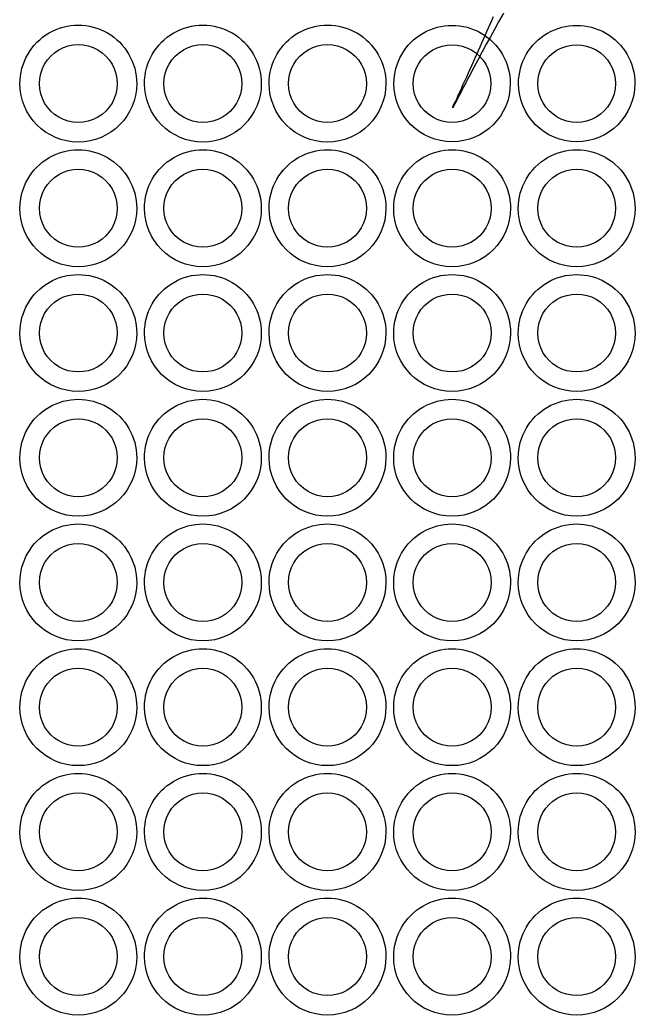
# Model space of a CAD drawing. Extents: x 9 to 391, y 39 to 560.
# Drawn here: x 201.9 to 280.9, y 256.5 to 384.2 of the extents above; entities that cross this region are included whole.
import ezdxf

# ---------------------------------------------------------------- set-up
doc = ezdxf.new("R2010")
doc.units = 0
doc.layers.add('Capa_1', color=7, linetype='CONTINUOUS')
doc.layers.add('Capa_2', color=7, linetype='CONTINUOUS')

msp = doc.modelspace()

# ---------------------------------------------------------------- linework, layer by layer
at = {"layer": 'Capa_1', "color": 7}
for points in [[(268.26771, 392.45368), (265.3133, 387.41597), (262.41393, 382.33607), (259.70351, 377.16263)], [(259.25407, 376.87099), (260.40886, 379.43982), (261.56366, 382.00866), (262.71845, 384.57749)], [(259.70351, 377.16263), (258.9578, 375.73835), (258.21117, 374.31406), (257.46546, 372.8907)], [(257.98094, 374.03802), (258.40564, 374.98264), (258.8303, 375.92635), (259.25407, 376.87099)], [(257.46546, 372.8907), (257.46546, 373.21169), (257.85254, 373.75279), (257.98094, 374.03802)]]:
    msp.add_open_spline(points, degree=3, dxfattribs=at)
at = {"layer": 'Capa_2', "color": 5}
for points in [[(214.38403, 375.990904)], [(230.38403, 375.990904)], [(246.38403, 375.990904)], [(262.364419, 375.990907)], [(278.364419, 375.990907)], [(214.38403, 359.990904)], [(230.38403, 359.990904)], [(246.38403, 359.990904)], [(262.38403, 359.990904)], [(278.38403, 359.990904)], [(214.38403, 343.990904)], [(230.38403, 343.990904)], [(246.38403, 343.990904)], [(262.38403, 343.990904)], [(278.38403, 343.990904)], [(214.38403, 327.990904)], [(230.38403, 327.990904)], [(246.38403, 327.990904)], [(262.38403, 327.990904)], [(278.38403, 327.990904)], [(214.38403, 311.990904)], [(230.38403, 311.990904)], [(246.38403, 311.990904)], [(262.38403, 311.990904)], [(278.38403, 311.990904)], [(214.38403, 295.990904)], [(230.38403, 295.990904)], [(246.38403, 295.990904)], [(262.38403, 295.990904)], [(278.38403, 295.990904)], [(214.38403, 279.990904)], [(230.38403, 279.990904)], [(246.38403, 279.990904)], [(262.38403, 279.990904)], [(278.38403, 279.990904)], [(214.38403, 263.990904)], [(230.38403, 263.990904)], [(246.38403, 263.990904)], [(262.38403, 263.990904)], [(278.38403, 263.990904)]]:
    msp.add_lwpolyline(points, close=True, dxfattribs=at)
at = {"layer": 'Capa_2', "color": 7}
for points in [[(216.88403, 375.990904)], [(232.88403, 375.990904)], [(248.88403, 375.990904)], [(264.854615, 375.990907)], [(280.854615, 375.990907)], [(216.88403, 359.990904)], [(232.88403, 359.990904)], [(248.88403, 359.990904)], [(264.88403, 359.990904)], [(280.88403, 359.990904)], [(216.88403, 343.990904)], [(232.88403, 343.990904)], [(248.88403, 343.990904)], [(264.88403, 343.990904)], [(280.88403, 343.990904)], [(216.88403, 327.990904)], [(232.88403, 327.990904)], [(248.88403, 327.990904)], [(264.88403, 327.990904)], [(280.88403, 327.990904)], [(216.88403, 311.990904)], [(232.88403, 311.990904)], [(248.88403, 311.990904)], [(264.88403, 311.990904)], [(280.88403, 311.990904)], [(216.88403, 295.990904)], [(232.88403, 295.990904)], [(248.88403, 295.990904)], [(264.88403, 295.990904)], [(280.88403, 295.990904)], [(216.88403, 279.990904)], [(232.88403, 279.990904)], [(248.88403, 279.990904)], [(264.88403, 279.990904)], [(280.88403, 279.990904)], [(216.88403, 263.990904)], [(232.88403, 263.990904)], [(248.88403, 263.990904)], [(264.88403, 263.990904)], [(280.88403, 263.990904)]]:
    msp.add_lwpolyline(points, close=True, dxfattribs=at)
for points in [[(205.63403, 382.486095), (207.954538, 383.825841), (210.813522, 383.825841), (213.13403, 382.486095)], [(221.63403, 382.486095), (223.954538, 383.825841), (226.813522, 383.825841), (229.13403, 382.486095)], [(237.63403, 382.486095), (239.954538, 383.825841), (242.813522, 383.825841), (245.13403, 382.486095)], [(253.648733, 382.460626), (255.960141, 383.795118), (258.807913, 383.795118), (261.119321, 382.460626)], [(269.648733, 382.460626), (271.960141, 383.795118), (274.807913, 383.795118), (277.119321, 382.460626)], [(201.88403, 375.990904), (201.88403, 378.670396), (203.313522, 381.146349), (205.63403, 382.486095)], [(213.13403, 382.486095), (215.454538, 381.146349), (216.88403, 378.670396), (216.88403, 375.990904)], [(217.88403, 375.990904), (217.88403, 378.670396), (219.313522, 381.146349), (221.63403, 382.486095)], [(229.13403, 382.486095), (231.454538, 381.146349), (232.88403, 378.670396), (232.88403, 375.990904)], [(233.88403, 375.990904), (233.88403, 378.670396), (235.313522, 381.146349), (237.63403, 382.486095)], [(245.13403, 382.486095), (247.454538, 381.146349), (248.88403, 378.670396), (248.88403, 375.990904)], [(249.913439, 375.990907), (249.913439, 378.659891), (251.337325, 381.126134), (253.648733, 382.460626)], [(261.119321, 382.460626), (263.430729, 381.126134), (264.854615, 378.659891), (264.854615, 375.990907)], [(265.913439, 375.990907), (265.913439, 378.659891), (267.337325, 381.126134), (269.648733, 382.460626)], [(277.119321, 382.460626), (279.430729, 381.126134), (280.854615, 378.659891), (280.854615, 375.990907)], [(209.38403, 368.490904), (205.241894, 368.490904), (201.88403, 371.848769), (201.88403, 375.990904)], [(216.88403, 375.990904), (216.88403, 371.848769), (213.526165, 368.490904), (209.38403, 368.490904)], [(225.38403, 368.490904), (221.241894, 368.490904), (217.88403, 371.848769), (217.88403, 375.990904)], [(232.88403, 375.990904), (232.88403, 371.848769), (229.526165, 368.490904), (225.38403, 368.490904)], [(241.38403, 368.490904), (237.241894, 368.490904), (233.88403, 371.848769), (233.88403, 375.990904)], [(248.88403, 375.990904), (248.88403, 371.848769), (245.526165, 368.490904), (241.38403, 368.490904)], [(257.384027, 368.520319), (253.258135, 368.520318), (249.913439, 371.865015), (249.913439, 375.990907)], [(264.854615, 375.990907), (264.854615, 371.865015), (261.509919, 368.520319), (257.384027, 368.520319)], [(273.384027, 368.520319), (269.258135, 368.520318), (265.913439, 371.865015), (265.913439, 375.990907)], [(280.854615, 375.990907), (280.854615, 371.865015), (277.509919, 368.520319), (273.384027, 368.520319)], [(205.63403, 366.486095), (207.954538, 367.825841), (210.813522, 367.825841), (213.13403, 366.486095)], [(221.63403, 366.486095), (223.954538, 367.825841), (226.813522, 367.825841), (229.13403, 366.486095)], [(237.63403, 366.486095), (239.954538, 367.825841), (242.813522, 367.825841), (245.13403, 366.486095)], [(253.63403, 366.486095), (255.954538, 367.825841), (258.813522, 367.825841), (261.13403, 366.486095)], [(269.63403, 366.486095), (271.954538, 367.825841), (274.813522, 367.825841), (277.13403, 366.486095)], [(201.88403, 359.990904), (201.88403, 362.670396), (203.313522, 365.146349), (205.63403, 366.486095)], [(213.13403, 366.486095), (215.454538, 365.146349), (216.88403, 362.670396), (216.88403, 359.990904)], [(217.88403, 359.990904), (217.88403, 362.670396), (219.313522, 365.146349), (221.63403, 366.486095)], [(229.13403, 366.486095), (231.454538, 365.146349), (232.88403, 362.670396), (232.88403, 359.990904)], [(233.88403, 359.990904), (233.88403, 362.670396), (235.313522, 365.146349), (237.63403, 366.486095)], [(245.13403, 366.486095), (247.454538, 365.146349), (248.88403, 362.670396), (248.88403, 359.990904)], [(249.88403, 359.990904), (249.88403, 362.670396), (251.313522, 365.146349), (253.63403, 366.486095)], [(261.13403, 366.486095), (263.454538, 365.146349), (264.88403, 362.670396), (264.88403, 359.990904)], [(265.88403, 359.990904), (265.88403, 362.670396), (267.313522, 365.146349), (269.63403, 366.486095)], [(277.13403, 366.486095), (279.454538, 365.146349), (280.88403, 362.670396), (280.88403, 359.990904)], [(209.38403, 352.490904), (205.241894, 352.490904), (201.88403, 355.848769), (201.88403, 359.990904)], [(216.88403, 359.990904), (216.88403, 355.848769), (213.526165, 352.490904), (209.38403, 352.490904)], [(225.38403, 352.490904), (221.241894, 352.490904), (217.88403, 355.848769), (217.88403, 359.990904)], [(232.88403, 359.990904), (232.88403, 355.848769), (229.526165, 352.490904), (225.38403, 352.490904)], [(241.38403, 352.490904), (237.241894, 352.490904), (233.88403, 355.848769), (233.88403, 359.990904)], [(248.88403, 359.990904), (248.88403, 355.848769), (245.526165, 352.490904), (241.38403, 352.490904)], [(257.38403, 352.490904), (253.241894, 352.490904), (249.88403, 355.848769), (249.88403, 359.990904)], [(264.88403, 359.990904), (264.88403, 355.848769), (261.526165, 352.490904), (257.38403, 352.490904)], [(273.38403, 352.490904), (269.241894, 352.490904), (265.88403, 355.848769), (265.88403, 359.990904)], [(280.88403, 359.990904), (280.88403, 355.848769), (277.526165, 352.490904), (273.38403, 352.490904)], [(205.63403, 350.486095), (207.954538, 351.825841), (210.813522, 351.825841), (213.13403, 350.486095)], [(221.63403, 350.486095), (223.954538, 351.825841), (226.813522, 351.825841), (229.13403, 350.486095)], [(237.63403, 350.486095), (239.954538, 351.825841), (242.813522, 351.825841), (245.13403, 350.486095)], [(253.63403, 350.486095), (255.954538, 351.825841), (258.813522, 351.825841), (261.13403, 350.486095)], [(269.63403, 350.486095), (271.954538, 351.825841), (274.813522, 351.825841), (277.13403, 350.486095)], [(201.88403, 343.990904), (201.88403, 346.670396), (203.313522, 349.146349), (205.63403, 350.486095)], [(213.13403, 350.486095), (215.454538, 349.146349), (216.88403, 346.670396), (216.88403, 343.990904)], [(217.88403, 343.990904), (217.88403, 346.670396), (219.313522, 349.146349), (221.63403, 350.486095)], [(229.13403, 350.486095), (231.454538, 349.146349), (232.88403, 346.670396), (232.88403, 343.990904)], [(233.88403, 343.990904), (233.88403, 346.670396), (235.313522, 349.146349), (237.63403, 350.486095)], [(245.13403, 350.486095), (247.454538, 349.146349), (248.88403, 346.670396), (248.88403, 343.990904)], [(249.88403, 343.990904), (249.88403, 346.670396), (251.313522, 349.146349), (253.63403, 350.486095)], [(261.13403, 350.486095), (263.454538, 349.146349), (264.88403, 346.670396), (264.88403, 343.990904)], [(265.88403, 343.990904), (265.88403, 346.670396), (267.313522, 349.146349), (269.63403, 350.486095)], [(277.13403, 350.486095), (279.454538, 349.146349), (280.88403, 346.670396), (280.88403, 343.990904)], [(209.38403, 336.490904), (205.241894, 336.490904), (201.88403, 339.848769), (201.88403, 343.990904)], [(216.88403, 343.990904), (216.88403, 339.848769), (213.526165, 336.490904), (209.38403, 336.490904)], [(225.38403, 336.490904), (221.241894, 336.490904), (217.88403, 339.848769), (217.88403, 343.990904)], [(232.88403, 343.990904), (232.88403, 339.848769), (229.526165, 336.490904), (225.38403, 336.490904)], [(241.38403, 336.490904), (237.241894, 336.490904), (233.88403, 339.848769), (233.88403, 343.990904)], [(248.88403, 343.990904), (248.88403, 339.848769), (245.526165, 336.490904), (241.38403, 336.490904)], [(257.38403, 336.490904), (253.241894, 336.490904), (249.88403, 339.848769), (249.88403, 343.990904)], [(264.88403, 343.990904), (264.88403, 339.848769), (261.526165, 336.490904), (257.38403, 336.490904)], [(273.38403, 336.490904), (269.241894, 336.490904), (265.88403, 339.848769), (265.88403, 343.990904)], [(280.88403, 343.990904), (280.88403, 339.848769), (277.526165, 336.490904), (273.38403, 336.490904)], [(205.63403, 334.486095), (207.954538, 335.825841), (210.813522, 335.825841), (213.13403, 334.486095)], [(221.63403, 334.486095), (223.954538, 335.825841), (226.813522, 335.825841), (229.13403, 334.486095)], [(237.63403, 334.486095), (239.954538, 335.825841), (242.813522, 335.825841), (245.13403, 334.486095)], [(253.63403, 334.486095), (255.954538, 335.825841), (258.813522, 335.825841), (261.13403, 334.486095)], [(269.63403, 334.486095), (271.954538, 335.825841), (274.813522, 335.825841), (277.13403, 334.486095)], [(201.88403, 327.990904), (201.88403, 330.670396), (203.313522, 333.146349), (205.63403, 334.486095)], [(213.13403, 334.486095), (215.454538, 333.146349), (216.88403, 330.670396), (216.88403, 327.990904)], [(217.88403, 327.990904), (217.88403, 330.670396), (219.313522, 333.146349), (221.63403, 334.486095)], [(229.13403, 334.486095), (231.454538, 333.146349), (232.88403, 330.670396), (232.88403, 327.990904)], [(233.88403, 327.990904), (233.88403, 330.670396), (235.313522, 333.146349), (237.63403, 334.486095)], [(245.13403, 334.486095), (247.454538, 333.146349), (248.88403, 330.670396), (248.88403, 327.990904)], [(249.88403, 327.990904), (249.88403, 330.670396), (251.313522, 333.146349), (253.63403, 334.486095)], [(261.13403, 334.486095), (263.454538, 333.146349), (264.88403, 330.670396), (264.88403, 327.990904)], [(265.88403, 327.990904), (265.88403, 330.670396), (267.313522, 333.146349), (269.63403, 334.486095)], [(277.13403, 334.486095), (279.454538, 333.146349), (280.88403, 330.670396), (280.88403, 327.990904)], [(209.38403, 320.490904), (205.241894, 320.490904), (201.88403, 323.848769), (201.88403, 327.990904)], [(216.88403, 327.990904), (216.88403, 323.848769), (213.526165, 320.490904), (209.38403, 320.490904)], [(225.38403, 320.490904), (221.241894, 320.490904), (217.88403, 323.848769), (217.88403, 327.990904)], [(232.88403, 327.990904), (232.88403, 323.848769), (229.526165, 320.490904), (225.38403, 320.490904)], [(241.38403, 320.490904), (237.241894, 320.490904), (233.88403, 323.848769), (233.88403, 327.990904)], [(248.88403, 327.990904), (248.88403, 323.848769), (245.526165, 320.490904), (241.38403, 320.490904)], [(257.38403, 320.490904), (253.241894, 320.490904), (249.88403, 323.848769), (249.88403, 327.990904)], [(264.88403, 327.990904), (264.88403, 323.848769), (261.526165, 320.490904), (257.38403, 320.490904)], [(273.38403, 320.490904), (269.241894, 320.490904), (265.88403, 323.848769), (265.88403, 327.990904)], [(280.88403, 327.990904), (280.88403, 323.848769), (277.526165, 320.490904), (273.38403, 320.490904)], [(205.63403, 318.486095), (207.954538, 319.825841), (210.813522, 319.825841), (213.13403, 318.486095)], [(221.63403, 318.486095), (223.954538, 319.825841), (226.813522, 319.825841), (229.13403, 318.486095)], [(237.63403, 318.486095), (239.954538, 319.825841), (242.813522, 319.825841), (245.13403, 318.486095)], [(253.63403, 318.486095), (255.954538, 319.825841), (258.813522, 319.825841), (261.13403, 318.486095)], [(269.63403, 318.486095), (271.954538, 319.825841), (274.813522, 319.825841), (277.13403, 318.486095)], [(201.88403, 311.990904), (201.88403, 314.670396), (203.313522, 317.146349), (205.63403, 318.486095)], [(213.13403, 318.486095), (215.454538, 317.146349), (216.88403, 314.670396), (216.88403, 311.990904)], [(217.88403, 311.990904), (217.88403, 314.670396), (219.313522, 317.146349), (221.63403, 318.486095)], [(229.13403, 318.486095), (231.454538, 317.146349), (232.88403, 314.670396), (232.88403, 311.990904)], [(233.88403, 311.990904), (233.88403, 314.670396), (235.313522, 317.146349), (237.63403, 318.486095)], [(245.13403, 318.486095), (247.454538, 317.146349), (248.88403, 314.670396), (248.88403, 311.990904)], [(249.88403, 311.990904), (249.88403, 314.670396), (251.313522, 317.146349), (253.63403, 318.486095)], [(261.13403, 318.486095), (263.454538, 317.146349), (264.88403, 314.670396), (264.88403, 311.990904)], [(265.88403, 311.990904), (265.88403, 314.670396), (267.313522, 317.146349), (269.63403, 318.486095)], [(277.13403, 318.486095), (279.454538, 317.146349), (280.88403, 314.670396), (280.88403, 311.990904)], [(209.38403, 304.490904), (205.241894, 304.490904), (201.88403, 307.848769), (201.88403, 311.990904)], [(216.88403, 311.990904), (216.88403, 307.848769), (213.526165, 304.490904), (209.38403, 304.490904)], [(225.38403, 304.490904), (221.241894, 304.490904), (217.88403, 307.848769), (217.88403, 311.990904)], [(232.88403, 311.990904), (232.88403, 307.848769), (229.526165, 304.490904), (225.38403, 304.490904)], [(241.38403, 304.490904), (237.241894, 304.490904), (233.88403, 307.848769), (233.88403, 311.990904)], [(248.88403, 311.990904), (248.88403, 307.848769), (245.526165, 304.490904), (241.38403, 304.490904)], [(257.38403, 304.490904), (253.241894, 304.490904), (249.88403, 307.848769), (249.88403, 311.990904)], [(264.88403, 311.990904), (264.88403, 307.848769), (261.526165, 304.490904), (257.38403, 304.490904)], [(273.38403, 304.490904), (269.241894, 304.490904), (265.88403, 307.848769), (265.88403, 311.990904)], [(280.88403, 311.990904), (280.88403, 307.848769), (277.526165, 304.490904), (273.38403, 304.490904)], [(205.63403, 302.486095), (207.954538, 303.825841), (210.813522, 303.825841), (213.13403, 302.486095)], [(221.63403, 302.486095), (223.954538, 303.825841), (226.813522, 303.825841), (229.13403, 302.486095)], [(237.63403, 302.486095), (239.954538, 303.825841), (242.813522, 303.825841), (245.13403, 302.486095)], [(253.63403, 302.486095), (255.954538, 303.825841), (258.813522, 303.825841), (261.13403, 302.486095)], [(269.63403, 302.486095), (271.954538, 303.825841), (274.813522, 303.825841), (277.13403, 302.486095)], [(201.88403, 295.990904), (201.88403, 298.670396), (203.313522, 301.146349), (205.63403, 302.486095)], [(213.13403, 302.486095), (215.454538, 301.146349), (216.88403, 298.670396), (216.88403, 295.990904)], [(217.88403, 295.990904), (217.88403, 298.670396), (219.313522, 301.146349), (221.63403, 302.486095)], [(229.13403, 302.486095), (231.454538, 301.146349), (232.88403, 298.670396), (232.88403, 295.990904)], [(233.88403, 295.990904), (233.88403, 298.670396), (235.313522, 301.146349), (237.63403, 302.486095)], [(245.13403, 302.486095), (247.454538, 301.146349), (248.88403, 298.670396), (248.88403, 295.990904)], [(249.88403, 295.990904), (249.88403, 298.670396), (251.313522, 301.146349), (253.63403, 302.486095)], [(261.13403, 302.486095), (263.454538, 301.146349), (264.88403, 298.670396), (264.88403, 295.990904)], [(265.88403, 295.990904), (265.88403, 298.670396), (267.313522, 301.146349), (269.63403, 302.486095)], [(277.13403, 302.486095), (279.454538, 301.146349), (280.88403, 298.670396), (280.88403, 295.990904)], [(209.38403, 288.490904), (205.241894, 288.490904), (201.88403, 291.848769), (201.88403, 295.990904)], [(216.88403, 295.990904), (216.88403, 291.848769), (213.526165, 288.490904), (209.38403, 288.490904)], [(225.38403, 288.490904), (221.241894, 288.490904), (217.88403, 291.848769), (217.88403, 295.990904)], [(232.88403, 295.990904), (232.88403, 291.848769), (229.526165, 288.490904), (225.38403, 288.490904)], [(241.38403, 288.490904), (237.241894, 288.490904), (233.88403, 291.848769), (233.88403, 295.990904)], [(248.88403, 295.990904), (248.88403, 291.848769), (245.526165, 288.490904), (241.38403, 288.490904)], [(257.38403, 288.490904), (253.241894, 288.490904), (249.88403, 291.848769), (249.88403, 295.990904)], [(264.88403, 295.990904), (264.88403, 291.848769), (261.526165, 288.490904), (257.38403, 288.490904)], [(273.38403, 288.490904), (269.241894, 288.490904), (265.88403, 291.848769), (265.88403, 295.990904)], [(280.88403, 295.990904), (280.88403, 291.848769), (277.526165, 288.490904), (273.38403, 288.490904)], [(205.63403, 286.486095), (207.954538, 287.825841), (210.813522, 287.825841), (213.13403, 286.486095)], [(221.63403, 286.486095), (223.954538, 287.825841), (226.813522, 287.825841), (229.13403, 286.486095)], [(237.63403, 286.486095), (239.954538, 287.825841), (242.813522, 287.825841), (245.13403, 286.486095)], [(253.63403, 286.486095), (255.954538, 287.825841), (258.813522, 287.825841), (261.13403, 286.486095)], [(269.63403, 286.486095), (271.954538, 287.825841), (274.813522, 287.825841), (277.13403, 286.486095)], [(201.88403, 279.990904), (201.88403, 282.670396), (203.313522, 285.146349), (205.63403, 286.486095)], [(213.13403, 286.486095), (215.454538, 285.146349), (216.88403, 282.670396), (216.88403, 279.990904)], [(217.88403, 279.990904), (217.88403, 282.670396), (219.313522, 285.146349), (221.63403, 286.486095)], [(229.13403, 286.486095), (231.454538, 285.146349), (232.88403, 282.670396), (232.88403, 279.990904)], [(233.88403, 279.990904), (233.88403, 282.670396), (235.313522, 285.146349), (237.63403, 286.486095)], [(245.13403, 286.486095), (247.454538, 285.146349), (248.88403, 282.670396), (248.88403, 279.990904)], [(249.88403, 279.990904), (249.88403, 282.670396), (251.313522, 285.146349), (253.63403, 286.486095)], [(261.13403, 286.486095), (263.454538, 285.146349), (264.88403, 282.670396), (264.88403, 279.990904)], [(265.88403, 279.990904), (265.88403, 282.670396), (267.313522, 285.146349), (269.63403, 286.486095)], [(277.13403, 286.486095), (279.454538, 285.146349), (280.88403, 282.670396), (280.88403, 279.990904)], [(209.38403, 272.490904), (205.241894, 272.490904), (201.88403, 275.848769), (201.88403, 279.990904)], [(216.88403, 279.990904), (216.88403, 275.848769), (213.526165, 272.490904), (209.38403, 272.490904)], [(225.38403, 272.490904), (221.241894, 272.490904), (217.88403, 275.848769), (217.88403, 279.990904)], [(232.88403, 279.990904), (232.88403, 275.848769), (229.526165, 272.490904), (225.38403, 272.490904)], [(241.38403, 272.490904), (237.241894, 272.490904), (233.88403, 275.848769), (233.88403, 279.990904)], [(248.88403, 279.990904), (248.88403, 275.848769), (245.526165, 272.490904), (241.38403, 272.490904)], [(257.38403, 272.490904), (253.241894, 272.490904), (249.88403, 275.848769), (249.88403, 279.990904)], [(264.88403, 279.990904), (264.88403, 275.848769), (261.526165, 272.490904), (257.38403, 272.490904)], [(273.38403, 272.490904), (269.241894, 272.490904), (265.88403, 275.848769), (265.88403, 279.990904)], [(280.88403, 279.990904), (280.88403, 275.848769), (277.526165, 272.490904), (273.38403, 272.490904)], [(205.63403, 270.486095), (207.954538, 271.825841), (210.813522, 271.825841), (213.13403, 270.486095)], [(221.63403, 270.486095), (223.954538, 271.825841), (226.813522, 271.825841), (229.13403, 270.486095)], [(237.63403, 270.486095), (239.954538, 271.825841), (242.813522, 271.825841), (245.13403, 270.486095)], [(253.63403, 270.486095), (255.954538, 271.825841), (258.813522, 271.825841), (261.13403, 270.486095)], [(269.63403, 270.486095), (271.954538, 271.825841), (274.813522, 271.825841), (277.13403, 270.486095)], [(201.88403, 263.990904), (201.88403, 266.670396), (203.313522, 269.146349), (205.63403, 270.486095)], [(213.13403, 270.486095), (215.454538, 269.146349), (216.88403, 266.670396), (216.88403, 263.990904)], [(217.88403, 263.990904), (217.88403, 266.670396), (219.313522, 269.146349), (221.63403, 270.486095)], [(229.13403, 270.486095), (231.454538, 269.146349), (232.88403, 266.670396), (232.88403, 263.990904)], [(233.88403, 263.990904), (233.88403, 266.670396), (235.313522, 269.146349), (237.63403, 270.486095)], [(245.13403, 270.486095), (247.454538, 269.146349), (248.88403, 266.670396), (248.88403, 263.990904)], [(249.88403, 263.990904), (249.88403, 266.670396), (251.313522, 269.146349), (253.63403, 270.486095)], [(261.13403, 270.486095), (263.454538, 269.146349), (264.88403, 266.670396), (264.88403, 263.990904)], [(265.88403, 263.990904), (265.88403, 266.670396), (267.313522, 269.146349), (269.63403, 270.486095)], [(277.13403, 270.486095), (279.454538, 269.146349), (280.88403, 266.670396), (280.88403, 263.990904)], [(209.38403, 256.490904), (205.241894, 256.490904), (201.88403, 259.848769), (201.88403, 263.990904)], [(216.88403, 263.990904), (216.88403, 259.848769), (213.526165, 256.490904), (209.38403, 256.490904)], [(225.38403, 256.490904), (221.241894, 256.490904), (217.88403, 259.848769), (217.88403, 263.990904)], [(232.88403, 263.990904), (232.88403, 259.848769), (229.526165, 256.490904), (225.38403, 256.490904)], [(241.38403, 256.490904), (237.241894, 256.490904), (233.88403, 259.848769), (233.88403, 263.990904)], [(248.88403, 263.990904), (248.88403, 259.848769), (245.526165, 256.490904), (241.38403, 256.490904)], [(257.38403, 256.490904), (253.241894, 256.490904), (249.88403, 259.848769), (249.88403, 263.990904)], [(264.88403, 263.990904), (264.88403, 259.848769), (261.526165, 256.490904), (257.38403, 256.490904)], [(273.38403, 256.490904), (269.241894, 256.490904), (265.88403, 259.848769), (265.88403, 263.990904)], [(280.88403, 263.990904), (280.88403, 259.848769), (277.526165, 256.490904), (273.38403, 256.490904)]]:
    msp.add_open_spline(points, degree=3, dxfattribs=at)
at = {"layer": 'Capa_2', "color": 5}
for points in [[(206.88403, 380.321031), (208.431035, 381.214195), (210.337024, 381.214195), (211.88403, 380.321031)], [(222.88403, 380.321031), (224.431035, 381.214195), (226.337024, 381.214195), (227.88403, 380.321031)], [(238.88403, 380.321031), (240.431035, 381.214195), (242.337024, 381.214195), (243.88403, 380.321031)], [(254.893831, 380.304053), (256.43477, 381.193714), (258.333284, 381.193714), (259.874223, 380.304053)], [(270.893831, 380.304053), (272.43477, 381.193714), (274.333284, 381.193714), (275.874223, 380.304053)], [(204.38403, 375.990904), (204.38403, 377.777232), (205.337024, 379.427867), (206.88403, 380.321031)], [(211.88403, 380.321031), (213.431035, 379.427867), (214.38403, 377.777232), (214.38403, 375.990904)], [(220.38403, 375.990904), (220.38403, 377.777232), (221.337024, 379.427867), (222.88403, 380.321031)], [(227.88403, 380.321031), (229.431035, 379.427867), (230.38403, 377.777232), (230.38403, 375.990904)], [(236.38403, 375.990904), (236.38403, 377.777232), (237.337024, 379.427867), (238.88403, 380.321031)], [(243.88403, 380.321031), (245.431035, 379.427867), (246.38403, 377.777232), (246.38403, 375.990904)], [(252.403635, 375.990907), (252.403635, 377.770229), (253.352892, 379.414391), (254.893831, 380.304053)], [(259.874223, 380.304053), (261.415162, 379.414391), (262.364419, 377.770229), (262.364419, 375.990907)], [(268.403635, 375.990907), (268.403635, 377.770229), (269.352892, 379.414391), (270.893831, 380.304053)], [(275.874223, 380.304053), (277.415162, 379.414391), (278.364419, 377.770229), (278.364419, 375.990907)], [(206.88403, 371.660777), (205.337024, 372.553941), (204.38403, 374.204576), (204.38403, 375.990904)], [(214.38403, 375.990904), (214.38403, 374.204576), (213.431035, 372.553941), (211.88403, 371.660777)], [(222.88403, 371.660777), (221.337024, 372.553941), (220.38403, 374.204576), (220.38403, 375.990904)], [(230.38403, 375.990904), (230.38403, 374.204576), (229.431035, 372.553941), (227.88403, 371.660777)], [(238.88403, 371.660777), (237.337024, 372.553941), (236.38403, 374.204576), (236.38403, 375.990904)], [(246.38403, 375.990904), (246.38403, 374.204576), (245.431035, 372.553941), (243.88403, 371.660777)], [(254.893831, 371.677761), (253.352892, 372.567422), (252.403635, 374.211584), (252.403635, 375.990907)], [(262.364419, 375.990907), (262.364419, 374.211584), (261.415162, 372.567422), (259.874223, 371.677761)], [(270.893831, 371.677761), (269.352892, 372.567422), (268.403635, 374.211584), (268.403635, 375.990907)], [(278.364419, 375.990907), (278.364419, 374.211584), (277.415162, 372.567422), (275.874223, 371.677761)], [(211.88403, 371.660777), (210.337024, 370.767613), (208.431035, 370.767613), (206.88403, 371.660777)], [(227.88403, 371.660777), (226.337024, 370.767613), (224.431035, 370.767613), (222.88403, 371.660777)], [(243.88403, 371.660777), (242.337024, 370.767613), (240.431035, 370.767613), (238.88403, 371.660777)], [(259.874223, 371.677761), (258.333284, 370.788099), (256.43477, 370.788099), (254.893831, 371.677761)], [(275.874223, 371.677761), (274.333284, 370.788099), (272.43477, 370.788099), (270.893831, 371.677761)], [(206.88403, 364.321031), (208.431035, 365.214195), (210.337024, 365.214195), (211.88403, 364.321031)], [(222.88403, 364.321031), (224.431035, 365.214195), (226.337024, 365.214195), (227.88403, 364.321031)], [(238.88403, 364.321031), (240.431035, 365.214195), (242.337024, 365.214195), (243.88403, 364.321031)], [(254.88403, 364.321031), (256.431035, 365.214195), (258.337024, 365.214195), (259.88403, 364.321031)], [(270.88403, 364.321031), (272.431035, 365.214195), (274.337024, 365.214195), (275.88403, 364.321031)], [(204.38403, 359.990904), (204.38403, 361.777232), (205.337024, 363.427867), (206.88403, 364.321031)], [(211.88403, 364.321031), (213.431035, 363.427867), (214.38403, 361.777232), (214.38403, 359.990904)], [(220.38403, 359.990904), (220.38403, 361.777232), (221.337024, 363.427867), (222.88403, 364.321031)], [(227.88403, 364.321031), (229.431035, 363.427867), (230.38403, 361.777232), (230.38403, 359.990904)], [(236.38403, 359.990904), (236.38403, 361.777232), (237.337024, 363.427867), (238.88403, 364.321031)], [(243.88403, 364.321031), (245.431035, 363.427867), (246.38403, 361.777232), (246.38403, 359.990904)], [(252.38403, 359.990904), (252.38403, 361.777232), (253.337024, 363.427867), (254.88403, 364.321031)], [(259.88403, 364.321031), (261.431035, 363.427867), (262.38403, 361.777232), (262.38403, 359.990904)], [(268.38403, 359.990904), (268.38403, 361.777232), (269.337024, 363.427867), (270.88403, 364.321031)], [(275.88403, 364.321031), (277.431035, 363.427867), (278.38403, 361.777232), (278.38403, 359.990904)], [(206.88403, 355.660777), (205.337024, 356.553941), (204.38403, 358.204576), (204.38403, 359.990904)], [(214.38403, 359.990904), (214.38403, 358.204576), (213.431035, 356.553941), (211.88403, 355.660777)], [(222.88403, 355.660777), (221.337024, 356.553941), (220.38403, 358.204576), (220.38403, 359.990904)], [(230.38403, 359.990904), (230.38403, 358.204576), (229.431035, 356.553941), (227.88403, 355.660777)], [(238.88403, 355.660777), (237.337024, 356.553941), (236.38403, 358.204576), (236.38403, 359.990904)], [(246.38403, 359.990904), (246.38403, 358.204576), (245.431035, 356.553941), (243.88403, 355.660777)], [(254.88403, 355.660777), (253.337024, 356.553941), (252.38403, 358.204576), (252.38403, 359.990904)], [(262.38403, 359.990904), (262.38403, 358.204576), (261.431035, 356.553941), (259.88403, 355.660777)], [(270.88403, 355.660777), (269.337024, 356.553941), (268.38403, 358.204576), (268.38403, 359.990904)], [(278.38403, 359.990904), (278.38403, 358.204576), (277.431035, 356.553941), (275.88403, 355.660777)], [(211.88403, 355.660777), (210.337024, 354.767613), (208.431035, 354.767613), (206.88403, 355.660777)], [(227.88403, 355.660777), (226.337024, 354.767613), (224.431035, 354.767613), (222.88403, 355.660777)], [(243.88403, 355.660777), (242.337024, 354.767613), (240.431035, 354.767613), (238.88403, 355.660777)], [(259.88403, 355.660777), (258.337024, 354.767613), (256.431035, 354.767613), (254.88403, 355.660777)], [(275.88403, 355.660777), (274.337024, 354.767613), (272.431035, 354.767613), (270.88403, 355.660777)], [(206.88403, 348.321031), (208.431035, 349.214195), (210.337024, 349.214195), (211.88403, 348.321031)], [(222.88403, 348.321031), (224.431035, 349.214195), (226.337024, 349.214195), (227.88403, 348.321031)], [(238.88403, 348.321031), (240.431035, 349.214195), (242.337024, 349.214195), (243.88403, 348.321031)], [(254.88403, 348.321031), (256.431035, 349.214195), (258.337024, 349.214195), (259.88403, 348.321031)], [(270.88403, 348.321031), (272.431035, 349.214195), (274.337024, 349.214195), (275.88403, 348.321031)], [(204.38403, 343.990904), (204.38403, 345.777232), (205.337024, 347.427867), (206.88403, 348.321031)], [(211.88403, 348.321031), (213.431035, 347.427867), (214.38403, 345.777232), (214.38403, 343.990904)], [(220.38403, 343.990904), (220.38403, 345.777232), (221.337024, 347.427867), (222.88403, 348.321031)], [(227.88403, 348.321031), (229.431035, 347.427867), (230.38403, 345.777232), (230.38403, 343.990904)], [(236.38403, 343.990904), (236.38403, 345.777232), (237.337024, 347.427867), (238.88403, 348.321031)], [(243.88403, 348.321031), (245.431035, 347.427867), (246.38403, 345.777232), (246.38403, 343.990904)], [(252.38403, 343.990904), (252.38403, 345.777232), (253.337024, 347.427867), (254.88403, 348.321031)], [(259.88403, 348.321031), (261.431035, 347.427867), (262.38403, 345.777232), (262.38403, 343.990904)], [(268.38403, 343.990904), (268.38403, 345.777232), (269.337024, 347.427867), (270.88403, 348.321031)], [(275.88403, 348.321031), (277.431035, 347.427867), (278.38403, 345.777232), (278.38403, 343.990904)], [(206.88403, 339.660777), (205.337024, 340.553941), (204.38403, 342.204576), (204.38403, 343.990904)], [(214.38403, 343.990904), (214.38403, 342.204576), (213.431035, 340.553941), (211.88403, 339.660777)], [(222.88403, 339.660777), (221.337024, 340.553941), (220.38403, 342.204576), (220.38403, 343.990904)], [(230.38403, 343.990904), (230.38403, 342.204576), (229.431035, 340.553941), (227.88403, 339.660777)], [(238.88403, 339.660777), (237.337024, 340.553941), (236.38403, 342.204576), (236.38403, 343.990904)], [(246.38403, 343.990904), (246.38403, 342.204576), (245.431035, 340.553941), (243.88403, 339.660777)], [(254.88403, 339.660777), (253.337024, 340.553941), (252.38403, 342.204576), (252.38403, 343.990904)], [(262.38403, 343.990904), (262.38403, 342.204576), (261.431035, 340.553941), (259.88403, 339.660777)], [(270.88403, 339.660777), (269.337024, 340.553941), (268.38403, 342.204576), (268.38403, 343.990904)], [(278.38403, 343.990904), (278.38403, 342.204576), (277.431035, 340.553941), (275.88403, 339.660777)], [(211.88403, 339.660777), (210.337024, 338.767613), (208.431035, 338.767613), (206.88403, 339.660777)], [(227.88403, 339.660777), (226.337024, 338.767613), (224.431035, 338.767613), (222.88403, 339.660777)], [(243.88403, 339.660777), (242.337024, 338.767613), (240.431035, 338.767613), (238.88403, 339.660777)], [(259.88403, 339.660777), (258.337024, 338.767613), (256.431035, 338.767613), (254.88403, 339.660777)], [(275.88403, 339.660777), (274.337024, 338.767613), (272.431035, 338.767613), (270.88403, 339.660777)], [(206.88403, 332.321031), (208.431035, 333.214195), (210.337024, 333.214195), (211.88403, 332.321031)], [(222.88403, 332.321031), (224.431035, 333.214195), (226.337024, 333.214195), (227.88403, 332.321031)], [(238.88403, 332.321031), (240.431035, 333.214195), (242.337024, 333.214195), (243.88403, 332.321031)], [(254.88403, 332.321031), (256.431035, 333.214195), (258.337024, 333.214195), (259.88403, 332.321031)], [(270.88403, 332.321031), (272.431035, 333.214195), (274.337024, 333.214195), (275.88403, 332.321031)], [(204.38403, 327.990904), (204.38403, 329.777232), (205.337024, 331.427867), (206.88403, 332.321031)], [(211.88403, 332.321031), (213.431035, 331.427867), (214.38403, 329.777232), (214.38403, 327.990904)], [(220.38403, 327.990904), (220.38403, 329.777232), (221.337024, 331.427867), (222.88403, 332.321031)], [(227.88403, 332.321031), (229.431035, 331.427867), (230.38403, 329.777232), (230.38403, 327.990904)], [(236.38403, 327.990904), (236.38403, 329.777232), (237.337024, 331.427867), (238.88403, 332.321031)], [(243.88403, 332.321031), (245.431035, 331.427867), (246.38403, 329.777232), (246.38403, 327.990904)], [(252.38403, 327.990904), (252.38403, 329.777232), (253.337024, 331.427867), (254.88403, 332.321031)], [(259.88403, 332.321031), (261.431035, 331.427867), (262.38403, 329.777232), (262.38403, 327.990904)], [(268.38403, 327.990904), (268.38403, 329.777232), (269.337024, 331.427867), (270.88403, 332.321031)], [(275.88403, 332.321031), (277.431035, 331.427867), (278.38403, 329.777232), (278.38403, 327.990904)], [(206.88403, 323.660777), (205.337024, 324.553941), (204.38403, 326.204576), (204.38403, 327.990904)], [(214.38403, 327.990904), (214.38403, 326.204576), (213.431035, 324.553941), (211.88403, 323.660777)], [(222.88403, 323.660777), (221.337024, 324.553941), (220.38403, 326.204576), (220.38403, 327.990904)], [(230.38403, 327.990904), (230.38403, 326.204576), (229.431035, 324.553941), (227.88403, 323.660777)], [(238.88403, 323.660777), (237.337024, 324.553941), (236.38403, 326.204576), (236.38403, 327.990904)], [(246.38403, 327.990904), (246.38403, 326.204576), (245.431035, 324.553941), (243.88403, 323.660777)], [(254.88403, 323.660777), (253.337024, 324.553941), (252.38403, 326.204576), (252.38403, 327.990904)], [(262.38403, 327.990904), (262.38403, 326.204576), (261.431035, 324.553941), (259.88403, 323.660777)], [(270.88403, 323.660777), (269.337024, 324.553941), (268.38403, 326.204576), (268.38403, 327.990904)], [(278.38403, 327.990904), (278.38403, 326.204576), (277.431035, 324.553941), (275.88403, 323.660777)], [(211.88403, 323.660777), (210.337024, 322.767613), (208.431035, 322.767613), (206.88403, 323.660777)], [(227.88403, 323.660777), (226.337024, 322.767613), (224.431035, 322.767613), (222.88403, 323.660777)], [(243.88403, 323.660777), (242.337024, 322.767613), (240.431035, 322.767613), (238.88403, 323.660777)], [(259.88403, 323.660777), (258.337024, 322.767613), (256.431035, 322.767613), (254.88403, 323.660777)], [(275.88403, 323.660777), (274.337024, 322.767613), (272.431035, 322.767613), (270.88403, 323.660777)], [(206.88403, 316.321031), (208.431035, 317.214195), (210.337024, 317.214195), (211.88403, 316.321031)], [(222.88403, 316.321031), (224.431035, 317.214195), (226.337024, 317.214195), (227.88403, 316.321031)], [(238.88403, 316.321031), (240.431035, 317.214195), (242.337024, 317.214195), (243.88403, 316.321031)], [(254.88403, 316.321031), (256.431035, 317.214195), (258.337024, 317.214195), (259.88403, 316.321031)], [(270.88403, 316.321031), (272.431035, 317.214195), (274.337024, 317.214195), (275.88403, 316.321031)], [(204.38403, 311.990904), (204.38403, 313.777232), (205.337024, 315.427867), (206.88403, 316.321031)], [(211.88403, 316.321031), (213.431035, 315.427867), (214.38403, 313.777232), (214.38403, 311.990904)], [(220.38403, 311.990904), (220.38403, 313.777232), (221.337024, 315.427867), (222.88403, 316.321031)], [(227.88403, 316.321031), (229.431035, 315.427867), (230.38403, 313.777232), (230.38403, 311.990904)], [(236.38403, 311.990904), (236.38403, 313.777232), (237.337024, 315.427867), (238.88403, 316.321031)], [(243.88403, 316.321031), (245.431035, 315.427867), (246.38403, 313.777232), (246.38403, 311.990904)], [(252.38403, 311.990904), (252.38403, 313.777232), (253.337024, 315.427867), (254.88403, 316.321031)], [(259.88403, 316.321031), (261.431035, 315.427867), (262.38403, 313.777232), (262.38403, 311.990904)], [(268.38403, 311.990904), (268.38403, 313.777232), (269.337024, 315.427867), (270.88403, 316.321031)], [(275.88403, 316.321031), (277.431035, 315.427867), (278.38403, 313.777232), (278.38403, 311.990904)], [(206.88403, 307.660777), (205.337024, 308.553941), (204.38403, 310.204576), (204.38403, 311.990904)], [(214.38403, 311.990904), (214.38403, 310.204576), (213.431035, 308.553941), (211.88403, 307.660777)], [(222.88403, 307.660777), (221.337024, 308.553941), (220.38403, 310.204576), (220.38403, 311.990904)], [(230.38403, 311.990904), (230.38403, 310.204576), (229.431035, 308.553941), (227.88403, 307.660777)], [(238.88403, 307.660777), (237.337024, 308.553941), (236.38403, 310.204576), (236.38403, 311.990904)], [(246.38403, 311.990904), (246.38403, 310.204576), (245.431035, 308.553941), (243.88403, 307.660777)], [(254.88403, 307.660777), (253.337024, 308.553941), (252.38403, 310.204576), (252.38403, 311.990904)], [(262.38403, 311.990904), (262.38403, 310.204576), (261.431035, 308.553941), (259.88403, 307.660777)], [(270.88403, 307.660777), (269.337024, 308.553941), (268.38403, 310.204576), (268.38403, 311.990904)], [(278.38403, 311.990904), (278.38403, 310.204576), (277.431035, 308.553941), (275.88403, 307.660777)], [(211.88403, 307.660777), (210.337024, 306.767613), (208.431035, 306.767613), (206.88403, 307.660777)], [(227.88403, 307.660777), (226.337024, 306.767613), (224.431035, 306.767613), (222.88403, 307.660777)], [(243.88403, 307.660777), (242.337024, 306.767613), (240.431035, 306.767613), (238.88403, 307.660777)], [(259.88403, 307.660777), (258.337024, 306.767613), (256.431035, 306.767613), (254.88403, 307.660777)], [(275.88403, 307.660777), (274.337024, 306.767613), (272.431035, 306.767613), (270.88403, 307.660777)], [(204.38403, 295.990904), (204.38403, 297.777232), (205.337024, 299.427867), (206.88403, 300.321031)], [(206.88403, 300.321031), (208.431035, 301.214195), (210.337024, 301.214195), (211.88403, 300.321031)], [(211.88403, 300.321031), (213.431035, 299.427867), (214.38403, 297.777232), (214.38403, 295.990904)], [(220.38403, 295.990904), (220.38403, 297.777232), (221.337024, 299.427867), (222.88403, 300.321031)], [(222.88403, 300.321031), (224.431035, 301.214195), (226.337024, 301.214195), (227.88403, 300.321031)], [(227.88403, 300.321031), (229.431035, 299.427867), (230.38403, 297.777232), (230.38403, 295.990904)], [(236.38403, 295.990904), (236.38403, 297.777232), (237.337024, 299.427867), (238.88403, 300.321031)], [(238.88403, 300.321031), (240.431035, 301.214195), (242.337024, 301.214195), (243.88403, 300.321031)], [(243.88403, 300.321031), (245.431035, 299.427867), (246.38403, 297.777232), (246.38403, 295.990904)], [(252.38403, 295.990904), (252.38403, 297.777232), (253.337024, 299.427867), (254.88403, 300.321031)], [(254.88403, 300.321031), (256.431035, 301.214195), (258.337024, 301.214195), (259.88403, 300.321031)], [(259.88403, 300.321031), (261.431035, 299.427867), (262.38403, 297.777232), (262.38403, 295.990904)], [(268.38403, 295.990904), (268.38403, 297.777232), (269.337024, 299.427867), (270.88403, 300.321031)], [(270.88403, 300.321031), (272.431035, 301.214195), (274.337024, 301.214195), (275.88403, 300.321031)], [(275.88403, 300.321031), (277.431035, 299.427867), (278.38403, 297.777232), (278.38403, 295.990904)], [(206.88403, 291.660777), (205.337024, 292.553941), (204.38403, 294.204576), (204.38403, 295.990904)], [(214.38403, 295.990904), (214.38403, 294.204576), (213.431035, 292.553941), (211.88403, 291.660777)], [(222.88403, 291.660777), (221.337024, 292.553941), (220.38403, 294.204576), (220.38403, 295.990904)], [(230.38403, 295.990904), (230.38403, 294.204576), (229.431035, 292.553941), (227.88403, 291.660777)], [(238.88403, 291.660777), (237.337024, 292.553941), (236.38403, 294.204576), (236.38403, 295.990904)], [(246.38403, 295.990904), (246.38403, 294.204576), (245.431035, 292.553941), (243.88403, 291.660777)], [(254.88403, 291.660777), (253.337024, 292.553941), (252.38403, 294.204576), (252.38403, 295.990904)], [(262.38403, 295.990904), (262.38403, 294.204576), (261.431035, 292.553941), (259.88403, 291.660777)], [(270.88403, 291.660777), (269.337024, 292.553941), (268.38403, 294.204576), (268.38403, 295.990904)], [(278.38403, 295.990904), (278.38403, 294.204576), (277.431035, 292.553941), (275.88403, 291.660777)], [(211.88403, 291.660777), (210.337024, 290.767613), (208.431035, 290.767613), (206.88403, 291.660777)], [(227.88403, 291.660777), (226.337024, 290.767613), (224.431035, 290.767613), (222.88403, 291.660777)], [(243.88403, 291.660777), (242.337024, 290.767613), (240.431035, 290.767613), (238.88403, 291.660777)], [(259.88403, 291.660777), (258.337024, 290.767613), (256.431035, 290.767613), (254.88403, 291.660777)], [(275.88403, 291.660777), (274.337024, 290.767613), (272.431035, 290.767613), (270.88403, 291.660777)], [(206.88403, 284.321031), (208.431035, 285.214195), (210.337024, 285.214195), (211.88403, 284.321031)], [(222.88403, 284.321031), (224.431035, 285.214195), (226.337024, 285.214195), (227.88403, 284.321031)], [(238.88403, 284.321031), (240.431035, 285.214195), (242.337024, 285.214195), (243.88403, 284.321031)], [(254.88403, 284.321031), (256.431035, 285.214195), (258.337024, 285.214195), (259.88403, 284.321031)], [(270.88403, 284.321031), (272.431035, 285.214195), (274.337024, 285.214195), (275.88403, 284.321031)], [(204.38403, 279.990904), (204.38403, 281.777232), (205.337024, 283.427867), (206.88403, 284.321031)], [(211.88403, 284.321031), (213.431035, 283.427867), (214.38403, 281.777232), (214.38403, 279.990904)], [(220.38403, 279.990904), (220.38403, 281.777232), (221.337024, 283.427867), (222.88403, 284.321031)], [(227.88403, 284.321031), (229.431035, 283.427867), (230.38403, 281.777232), (230.38403, 279.990904)], [(236.38403, 279.990904), (236.38403, 281.777232), (237.337024, 283.427867), (238.88403, 284.321031)], [(243.88403, 284.321031), (245.431035, 283.427867), (246.38403, 281.777232), (246.38403, 279.990904)], [(252.38403, 279.990904), (252.38403, 281.777232), (253.337024, 283.427867), (254.88403, 284.321031)], [(259.88403, 284.321031), (261.431035, 283.427867), (262.38403, 281.777232), (262.38403, 279.990904)], [(268.38403, 279.990904), (268.38403, 281.777232), (269.337024, 283.427867), (270.88403, 284.321031)], [(275.88403, 284.321031), (277.431035, 283.427867), (278.38403, 281.777232), (278.38403, 279.990904)], [(206.88403, 275.660777), (205.337024, 276.553941), (204.38403, 278.204576), (204.38403, 279.990904)], [(214.38403, 279.990904), (214.38403, 278.204576), (213.431035, 276.553941), (211.88403, 275.660777)], [(222.88403, 275.660777), (221.337024, 276.553941), (220.38403, 278.204576), (220.38403, 279.990904)], [(230.38403, 279.990904), (230.38403, 278.204576), (229.431035, 276.553941), (227.88403, 275.660777)], [(238.88403, 275.660777), (237.337024, 276.553941), (236.38403, 278.204576), (236.38403, 279.990904)], [(246.38403, 279.990904), (246.38403, 278.204576), (245.431035, 276.553941), (243.88403, 275.660777)], [(254.88403, 275.660777), (253.337024, 276.553941), (252.38403, 278.204576), (252.38403, 279.990904)], [(262.38403, 279.990904), (262.38403, 278.204576), (261.431035, 276.553941), (259.88403, 275.660777)], [(270.88403, 275.660777), (269.337024, 276.553941), (268.38403, 278.204576), (268.38403, 279.990904)], [(278.38403, 279.990904), (278.38403, 278.204576), (277.431035, 276.553941), (275.88403, 275.660777)], [(211.88403, 275.660777), (210.337024, 274.767613), (208.431035, 274.767613), (206.88403, 275.660777)], [(227.88403, 275.660777), (226.337024, 274.767613), (224.431035, 274.767613), (222.88403, 275.660777)], [(243.88403, 275.660777), (242.337024, 274.767613), (240.431035, 274.767613), (238.88403, 275.660777)], [(259.88403, 275.660777), (258.337024, 274.767613), (256.431035, 274.767613), (254.88403, 275.660777)], [(275.88403, 275.660777), (274.337024, 274.767613), (272.431035, 274.767613), (270.88403, 275.660777)], [(204.38403, 263.990904), (204.38403, 265.777232), (205.337024, 267.427867), (206.88403, 268.321031)], [(206.88403, 268.321031), (208.431035, 269.214195), (210.337024, 269.214195), (211.88403, 268.321031)], [(211.88403, 268.321031), (213.431035, 267.427867), (214.38403, 265.777232), (214.38403, 263.990904)], [(220.38403, 263.990904), (220.38403, 265.777232), (221.337024, 267.427867), (222.88403, 268.321031)], [(222.88403, 268.321031), (224.431035, 269.214195), (226.337024, 269.214195), (227.88403, 268.321031)], [(227.88403, 268.321031), (229.431035, 267.427867), (230.38403, 265.777232), (230.38403, 263.990904)], [(236.38403, 263.990904), (236.38403, 265.777232), (237.337024, 267.427867), (238.88403, 268.321031)], [(238.88403, 268.321031), (240.431035, 269.214195), (242.337024, 269.214195), (243.88403, 268.321031)], [(243.88403, 268.321031), (245.431035, 267.427867), (246.38403, 265.777232), (246.38403, 263.990904)], [(252.38403, 263.990904), (252.38403, 265.777232), (253.337024, 267.427867), (254.88403, 268.321031)], [(254.88403, 268.321031), (256.431035, 269.214195), (258.337024, 269.214195), (259.88403, 268.321031)], [(259.88403, 268.321031), (261.431035, 267.427867), (262.38403, 265.777232), (262.38403, 263.990904)], [(268.38403, 263.990904), (268.38403, 265.777232), (269.337024, 267.427867), (270.88403, 268.321031)], [(270.88403, 268.321031), (272.431035, 269.214195), (274.337024, 269.214195), (275.88403, 268.321031)], [(275.88403, 268.321031), (277.431035, 267.427867), (278.38403, 265.777232), (278.38403, 263.990904)], [(206.88403, 259.660777), (205.337024, 260.553941), (204.38403, 262.204576), (204.38403, 263.990904)], [(214.38403, 263.990904), (214.38403, 262.204576), (213.431035, 260.553941), (211.88403, 259.660777)], [(222.88403, 259.660777), (221.337024, 260.553941), (220.38403, 262.204576), (220.38403, 263.990904)], [(230.38403, 263.990904), (230.38403, 262.204576), (229.431035, 260.553941), (227.88403, 259.660777)], [(238.88403, 259.660777), (237.337024, 260.553941), (236.38403, 262.204576), (236.38403, 263.990904)], [(246.38403, 263.990904), (246.38403, 262.204576), (245.431035, 260.553941), (243.88403, 259.660777)], [(254.88403, 259.660777), (253.337024, 260.553941), (252.38403, 262.204576), (252.38403, 263.990904)], [(262.38403, 263.990904), (262.38403, 262.204576), (261.431035, 260.553941), (259.88403, 259.660777)], [(270.88403, 259.660777), (269.337024, 260.553941), (268.38403, 262.204576), (268.38403, 263.990904)], [(278.38403, 263.990904), (278.38403, 262.204576), (277.431035, 260.553941), (275.88403, 259.660777)], [(211.88403, 259.660777), (210.337024, 258.767613), (208.431035, 258.767613), (206.88403, 259.660777)], [(227.88403, 259.660777), (226.337024, 258.767613), (224.431035, 258.767613), (222.88403, 259.660777)], [(243.88403, 259.660777), (242.337024, 258.767613), (240.431035, 258.767613), (238.88403, 259.660777)], [(259.88403, 259.660777), (258.337024, 258.767613), (256.431035, 258.767613), (254.88403, 259.660777)], [(275.88403, 259.660777), (274.337024, 258.767613), (272.431035, 258.767613), (270.88403, 259.660777)]]:
    msp.add_open_spline(points, degree=3, dxfattribs=at)

doc.saveas('drawing.dxf')
